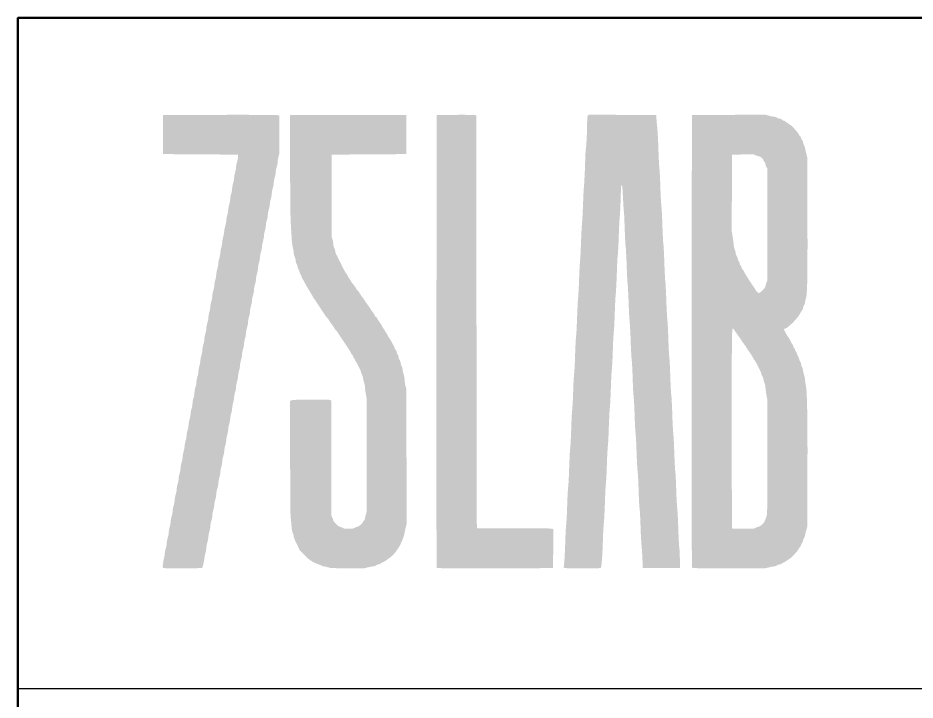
# Model space of a CAD drawing. Header units: millimetres. Extents: x 0 to 594, y 0 to 420.
# Drawn here: x 404 to 422.71, y 61.76 to 76 of the extents above; entities that cross this region are included whole.
import ezdxf

# ---------------------------------------------------------------- set-up
doc = ezdxf.new("R2010")
doc.units = ezdxf.units.MM
doc.layers.add('00_MOLDURA', color=7, linetype='CONTINUOUS', lineweight=50)

msp = doc.modelspace()

# ---------------------------------------------------------------- hatches: boundary and pattern name
at = {"layer": '00_MOLDURA'}
h = msp.add_hatch(color=7, dxfattribs=at)
h.dxf.hatch_style = 1
h.paths.add_polyline_path([(407.028, 64.518), (407.023, 64.53), (407.021, 64.553), (407.022, 64.584), (407.026, 64.62), (407.032, 64.658), (407.041, 64.697), (407.047, 64.719), (407.052, 64.742), (407.056, 64.764), (407.059, 64.785), (407.061, 64.803), (407.062, 64.817), (407.063, 64.831), (407.065, 64.848), (407.068, 64.867), (407.072, 64.887), (407.077, 64.907), (407.083, 64.926), (407.088, 64.945), (407.093, 64.965), (407.097, 64.985), (407.101, 65.005), (407.103, 65.023), (407.103, 65.038), (407.104, 65.052), (407.106, 65.07), (407.109, 65.09), (407.114, 65.11), (407.119, 65.131), (407.124, 65.149), (407.13, 65.168), (407.134, 65.188), (407.139, 65.208), (407.142, 65.228), (407.144, 65.244), (407.145, 65.258), (407.145, 65.272), (407.148, 65.29), (407.151, 65.31), (407.155, 65.331), (407.16, 65.353), (407.165, 65.374), (407.171, 65.394), (407.176, 65.416), (407.18, 65.437), (407.183, 65.457), (407.185, 65.475), (407.186, 65.489), (407.187, 65.503), (407.189, 65.519), (407.192, 65.539), (407.196, 65.559), (407.201, 65.579), (407.207, 65.598), (407.212, 65.617), (407.217, 65.637), (407.221, 65.658), (407.225, 65.678), (407.227, 65.696), (407.227, 65.711), (407.228, 65.726), (407.23, 65.744), (407.233, 65.764), (407.238, 65.784), (407.243, 65.804), (407.248, 65.823), (407.254, 65.842), (407.259, 65.862), (407.263, 65.883), (407.266, 65.903), (407.268, 65.921), (407.269, 65.936), (407.27, 65.951), (407.272, 65.969), (407.275, 65.989), (407.279, 66.009), (407.284, 66.03), (407.289, 66.049), (407.295, 66.068), (407.3, 66.088), (407.304, 66.108), (407.307, 66.127), (407.309, 66.145), (407.31, 66.159), (407.311, 66.173), (407.313, 66.191), (407.316, 66.21), (407.32, 66.231), (407.325, 66.251), (407.331, 66.27), (407.336, 66.289), (407.341, 66.309), (407.345, 66.33), (407.349, 66.35), (407.351, 66.368), (407.351, 66.382), (407.352, 66.398), (407.354, 66.416), (407.358, 66.436), (407.362, 66.456), (407.367, 66.476), (407.372, 66.495), (407.378, 66.514), (407.383, 66.534), (407.387, 66.555), (407.39, 66.574), (407.392, 66.593), (407.393, 66.608), (407.394, 66.623), (407.396, 66.641), (407.399, 66.661), (407.403, 66.681), (407.408, 66.702), (407.413, 66.72), (407.419, 66.739), (407.424, 66.76), (407.428, 66.78), (407.431, 66.799), (407.433, 66.816), (407.434, 66.829), (407.435, 66.843), (407.437, 66.861), (407.44, 66.881), (407.444, 66.903), (407.449, 66.924), (407.455, 66.945), (407.46, 66.965), (407.465, 66.987), (407.469, 67.008), (407.473, 67.029), (407.475, 67.046), (407.476, 67.061), (407.476, 67.074), (407.478, 67.091), (407.482, 67.11), (407.486, 67.13), (407.491, 67.15), (407.496, 67.169), (407.502, 67.188), (407.507, 67.208), (407.511, 67.228), (407.514, 67.248), (407.516, 67.266), (407.517, 67.281), (407.518, 67.296), (407.52, 67.313), (407.523, 67.333), (407.527, 67.354), (407.532, 67.374), (407.538, 67.392), (407.543, 67.411), (407.548, 67.432), (407.552, 67.452), (407.555, 67.471), (407.557, 67.488), (407.558, 67.501), (407.559, 67.515), (407.561, 67.533), (407.564, 67.553), (407.568, 67.575), (407.573, 67.596), (407.579, 67.617), (407.584, 67.637), (407.589, 67.659), (407.593, 67.68), (407.597, 67.701), (407.599, 67.718), (407.6, 67.732), (407.6, 67.746), (407.602, 67.763), (407.606, 67.782), (407.61, 67.802), (407.615, 67.822), (407.62, 67.841), (407.626, 67.86), (407.631, 67.88), (407.635, 67.901), (407.638, 67.921), (407.64, 67.939), (407.641, 67.954), (407.642, 67.969), (407.644, 67.987), (407.647, 68.007), (407.651, 68.028), (407.656, 68.048), (407.662, 68.066), (407.667, 68.085), (407.672, 68.105), (407.676, 68.126), (407.679, 68.146), (407.682, 68.164), (407.682, 68.179), (407.683, 68.194), (407.685, 68.212), (407.688, 68.232), (407.693, 68.253), (407.697, 68.273), (407.703, 68.292), (407.708, 68.311), (407.713, 68.331), (407.718, 68.351), (407.721, 68.371), (407.723, 68.388), (407.724, 68.402), (407.724, 68.417), (407.726, 68.434), (407.73, 68.453), (407.734, 68.474), (407.739, 68.494), (407.744, 68.513), (407.75, 68.532), (407.755, 68.552), (407.759, 68.573), (407.762, 68.593), (407.764, 68.611), (407.765, 68.627), (407.766, 68.642), (407.768, 68.66), (407.771, 68.68), (407.775, 68.701), (407.78, 68.721), (407.786, 68.74), (407.791, 68.759), (407.796, 68.779), (407.8, 68.798), (407.803, 68.817), (407.806, 68.834), (407.806, 68.847), (407.807, 68.86), (407.809, 68.878), (407.812, 68.897), (407.817, 68.919), (407.822, 68.94), (407.827, 68.961), (407.832, 68.981), (407.837, 69.002), (407.842, 69.024), (407.845, 69.043), (407.847, 69.061), (407.848, 69.074), (407.848, 69.088), (407.85, 69.105), (407.854, 69.125), (407.858, 69.146), (407.863, 69.167), (407.868, 69.188), (407.874, 69.209), (407.879, 69.23), (407.883, 69.252), (407.886, 69.272), (407.888, 69.29), (407.889, 69.304), (407.89, 69.317), (407.892, 69.334), (407.895, 69.353), (407.899, 69.373), (407.904, 69.393), (407.91, 69.412), (407.915, 69.431), (407.92, 69.451), (407.924, 69.472), (407.928, 69.491), (407.93, 69.509), (407.93, 69.524), (407.931, 69.539), (407.933, 69.557), (407.936, 69.576), (407.941, 69.597), (407.946, 69.617), (407.951, 69.636), (407.957, 69.655), (407.961, 69.675), (407.966, 69.695), (407.969, 69.714), (407.971, 69.731), (407.972, 69.744), (407.972, 69.758), (407.975, 69.776), (407.978, 69.796), (407.982, 69.818), (407.987, 69.839), (407.992, 69.86), (407.998, 69.88), (408.003, 69.902), (408.007, 69.924), (408.01, 69.944), (408.012, 69.962), (408.013, 69.976), (408.014, 69.989), (408.016, 70.006), (408.019, 70.025), (408.023, 70.045), (408.028, 70.065), (408.034, 70.084), (408.039, 70.103), (408.044, 70.123), (408.048, 70.144), (408.052, 70.164), (408.054, 70.182), (408.054, 70.197), (408.055, 70.212), (408.057, 70.23), (408.06, 70.25), (408.065, 70.271), (408.07, 70.291), (408.075, 70.31), (408.081, 70.328), (408.085, 70.348), (408.09, 70.368), (408.093, 70.386), (408.095, 70.403), (408.096, 70.417), (408.096, 70.431), (408.099, 70.449), (408.102, 70.469), (408.106, 70.49), (408.111, 70.511), (408.116, 70.532), (408.122, 70.552), (408.127, 70.574), (408.131, 70.595), (408.134, 70.615), (408.136, 70.632), (408.137, 70.646), (408.138, 70.659), (408.14, 70.676), (408.143, 70.696), (408.147, 70.717), (408.152, 70.739), (408.158, 70.759), (408.163, 70.78), (408.168, 70.801), (408.172, 70.822), (408.176, 70.842), (408.178, 70.859), (408.178, 70.873), (408.179, 70.886), (408.181, 70.903), (408.185, 70.922), (408.189, 70.941), (408.194, 70.961), (408.199, 70.979), (408.205, 70.998), (408.21, 71.019), (408.214, 71.039), (408.217, 71.058), (408.219, 71.075), (408.22, 71.088), (408.221, 71.102), (408.223, 71.12), (408.226, 71.14), (408.23, 71.162), (408.235, 71.183), (408.24, 71.204), (408.246, 71.224), (408.251, 71.246), (408.255, 71.267), (408.258, 71.287), (408.26, 71.304), (408.261, 71.317), (408.262, 71.331), (408.264, 71.348), (408.267, 71.368), (408.271, 71.389), (408.276, 71.411), (408.282, 71.431), (408.287, 71.452), (408.292, 71.473), (408.296, 71.494), (408.3, 71.514), (408.302, 71.532), (408.303, 71.546), (408.303, 71.56), (408.305, 71.577), (408.309, 71.595), (408.313, 71.615), (408.318, 71.635), (408.323, 71.653), (408.329, 71.672), (408.334, 71.692), (408.338, 71.713), (408.341, 71.733), (408.343, 71.751), (408.344, 71.766), (408.345, 71.781), (408.347, 71.799), (408.35, 71.819), (408.354, 71.84), (408.359, 71.86), (408.365, 71.879), (408.37, 71.898), (408.375, 71.918), (408.379, 71.938), (408.382, 71.957), (408.384, 71.974), (408.385, 71.987), (408.386, 72.001), (408.388, 72.019), (408.391, 72.039), (408.395, 72.061), (408.4, 72.083), (408.406, 72.103), (408.411, 72.124), (408.416, 72.145), (408.42, 72.167), (408.424, 72.187), (408.426, 72.205), (408.427, 72.219), (408.427, 72.232), (408.429, 72.249), (408.433, 72.268), (408.437, 72.288), (408.442, 72.308), (408.447, 72.327), (408.453, 72.346), (408.458, 72.366), (408.462, 72.387), (408.465, 72.406), (408.467, 72.424), (408.468, 72.439), (408.469, 72.454), (408.471, 72.472), (408.474, 72.491), (408.478, 72.512), (408.483, 72.532), (408.489, 72.551), (408.494, 72.57), (408.499, 72.59), (408.503, 72.61), (408.506, 72.629), (408.509, 72.646), (408.509, 72.659), (408.51, 72.673), (408.512, 72.691), (408.515, 72.711), (408.52, 72.733), (408.524, 72.754), (408.53, 72.775), (408.535, 72.796), (408.54, 72.817), (408.545, 72.839), (408.548, 72.859), (408.55, 72.876), (408.551, 72.89), (408.551, 72.904), (408.553, 72.921), (408.557, 72.941), (408.561, 72.961), (408.566, 72.982), (408.572, 73.001), (408.578, 73.021), (408.582, 73.042), (408.586, 73.062), (408.589, 73.08), (408.59, 73.096), (408.59, 73.109), (408.587, 73.147), (407.806, 73.152), (407.026, 73.158), (407.026, 73.566), (407.026, 73.974), (408.224, 73.977), (408.617, 73.978), (408.925, 73.977), (409.155, 73.976), (409.312, 73.974), (409.403, 73.972), (409.435, 73.968), (409.45, 73.957), (409.45, 73.557), (409.45, 73.158), (409.434, 73.107), (409.43, 73.092), (409.427, 73.075), (409.424, 73.057), (409.421, 73.039), (409.42, 73.023), (409.419, 73.009), (409.418, 72.994), (409.416, 72.976), (409.413, 72.956), (409.409, 72.935), (409.404, 72.915), (409.398, 72.896), (409.393, 72.877), (409.388, 72.857), (409.384, 72.836), (409.38, 72.817), (409.378, 72.8), (409.378, 72.785), (409.377, 72.771), (409.375, 72.754), (409.372, 72.734), (409.367, 72.714), (409.362, 72.694), (409.357, 72.675), (409.351, 72.656), (409.346, 72.636), (409.342, 72.615), (409.339, 72.595), (409.337, 72.577), (409.336, 72.562), (409.335, 72.547), (409.333, 72.529), (409.33, 72.509), (409.326, 72.488), (409.321, 72.468), (409.316, 72.449), (409.31, 72.431), (409.305, 72.411), (409.301, 72.39), (409.298, 72.37), (409.296, 72.352), (409.295, 72.337), (409.294, 72.322), (409.292, 72.304), (409.289, 72.284), (409.285, 72.263), (409.28, 72.243), (409.274, 72.224), (409.269, 72.205), (409.264, 72.185), (409.26, 72.164), (409.256, 72.145), (409.254, 72.128), (409.254, 72.113), (409.253, 72.099), (409.251, 72.082), (409.247, 72.062), (409.243, 72.042), (409.238, 72.022), (409.233, 72.003), (409.227, 71.984), (409.222, 71.964), (409.218, 71.943), (409.215, 71.923), (409.213, 71.905), (409.212, 71.89), (409.211, 71.875), (409.209, 71.857), (409.206, 71.837), (409.202, 71.816), (409.197, 71.796), (409.192, 71.777), (409.186, 71.759), (409.181, 71.739), (409.177, 71.719), (409.174, 71.701), (409.172, 71.684), (409.171, 71.67), (409.17, 71.656), (409.168, 71.638), (409.165, 71.618), (409.161, 71.597), (409.156, 71.576), (409.15, 71.555), (409.145, 71.535), (409.14, 71.513), (409.136, 71.492), (409.132, 71.472), (409.13, 71.455), (409.129, 71.442), (409.129, 71.428), (409.127, 71.411), (409.123, 71.391), (409.119, 71.37), (409.114, 71.348), (409.109, 71.328), (409.103, 71.307), (409.098, 71.286), (409.094, 71.265), (409.091, 71.245), (409.089, 71.228), (409.088, 71.214), (409.087, 71.201), (409.085, 71.184), (409.082, 71.166), (409.078, 71.146), (409.073, 71.126), (409.067, 71.108), (409.062, 71.089), (409.057, 71.068), (409.053, 71.048), (409.05, 71.029), (409.048, 71.012), (409.047, 70.999), (409.046, 70.985), (409.044, 70.967), (409.041, 70.947), (409.037, 70.925), (409.032, 70.904), (409.026, 70.883), (409.021, 70.863), (409.016, 70.841), (409.012, 70.82), (409.008, 70.8), (409.006, 70.783), (409.005, 70.77), (409.005, 70.756), (409.003, 70.739), (408.999, 70.719), (408.995, 70.698), (408.99, 70.676), (408.985, 70.656), (408.979, 70.635), (408.974, 70.614), (408.97, 70.593), (408.967, 70.573), (408.965, 70.555), (408.964, 70.541), (408.963, 70.527), (408.961, 70.511), (408.958, 70.492), (408.954, 70.472), (408.949, 70.452), (408.943, 70.434), (408.938, 70.415), (408.933, 70.395), (408.929, 70.374), (408.926, 70.354), (408.923, 70.336), (408.923, 70.321), (408.922, 70.306), (408.92, 70.288), (408.917, 70.268), (408.912, 70.247), (408.908, 70.227), (408.902, 70.208), (408.897, 70.189), (408.892, 70.169), (408.887, 70.149), (408.884, 70.129), (408.882, 70.112), (408.881, 70.098), (408.881, 70.083), (408.879, 70.066), (408.875, 70.047), (408.871, 70.026), (408.866, 70.006), (408.861, 69.987), (408.855, 69.968), (408.85, 69.948), (408.846, 69.927), (408.843, 69.907), (408.841, 69.889), (408.84, 69.873), (408.839, 69.858), (408.837, 69.84), (408.834, 69.82), (408.83, 69.799), (408.825, 69.779), (408.819, 69.76), (408.814, 69.741), (408.809, 69.721), (408.805, 69.7), (408.802, 69.681), (408.799, 69.663), (408.799, 69.648), (408.798, 69.633), (408.796, 69.615), (408.793, 69.596), (408.788, 69.575), (408.783, 69.555), (408.778, 69.536), (408.773, 69.517), (408.768, 69.497), (408.763, 69.477), (408.76, 69.458), (408.758, 69.441), (408.757, 69.428), (408.757, 69.414), (408.755, 69.396), (408.751, 69.376), (408.747, 69.354), (408.742, 69.333), (408.737, 69.312), (408.731, 69.291), (408.726, 69.27), (408.722, 69.248), (408.719, 69.228), (408.717, 69.21), (408.716, 69.196), (408.715, 69.183), (408.713, 69.166), (408.71, 69.147), (408.706, 69.127), (408.701, 69.107), (408.695, 69.088), (408.69, 69.069), (408.685, 69.049), (408.681, 69.028), (408.677, 69.009), (408.675, 68.991), (408.675, 68.976), (408.674, 68.961), (408.672, 68.943), (408.669, 68.924), (408.664, 68.903), (408.659, 68.883), (408.654, 68.864), (408.648, 68.845), (408.644, 68.825), (408.639, 68.805), (408.636, 68.786), (408.634, 68.769), (408.633, 68.756), (408.633, 68.742), (408.63, 68.724), (408.627, 68.704), (408.623, 68.682), (408.618, 68.661), (408.613, 68.64), (408.607, 68.62), (408.602, 68.598), (408.598, 68.576), (408.595, 68.556), (408.593, 68.538), (408.592, 68.524), (408.591, 68.511), (408.589, 68.494), (408.586, 68.475), (408.582, 68.455), (408.577, 68.435), (408.571, 68.416), (408.566, 68.397), (408.561, 68.377), (408.557, 68.356), (408.553, 68.337), (408.551, 68.319), (408.551, 68.304), (408.55, 68.289), (408.548, 68.272), (408.545, 68.252), (408.54, 68.231), (408.535, 68.211), (408.53, 68.192), (408.524, 68.173), (408.52, 68.153), (408.515, 68.133), (408.512, 68.114), (408.51, 68.097), (408.509, 68.084), (408.509, 68.07), (408.506, 68.052), (408.503, 68.032), (408.499, 68.01), (408.494, 67.989), (408.489, 67.968), (408.483, 67.948), (408.478, 67.926), (408.474, 67.904), (408.471, 67.884), (408.469, 67.866), (408.468, 67.852), (408.467, 67.839), (408.465, 67.822), (408.462, 67.803), (408.458, 67.783), (408.453, 67.763), (408.447, 67.744), (408.442, 67.725), (408.437, 67.705), (408.433, 67.685), (408.429, 67.665), (408.427, 67.647), (408.427, 67.632), (408.426, 67.617), (408.424, 67.6), (408.42, 67.58), (408.416, 67.559), (408.411, 67.539), (408.406, 67.521), (408.4, 67.502), (408.395, 67.481), (408.391, 67.461), (408.388, 67.442), (408.386, 67.425), (408.385, 67.412), (408.384, 67.398), (408.382, 67.38), (408.379, 67.36), (408.375, 67.338), (408.37, 67.317), (408.365, 67.296), (408.359, 67.276), (408.354, 67.254), (408.35, 67.233), (408.347, 67.212), (408.345, 67.195), (408.344, 67.18), (408.343, 67.167), (408.341, 67.15), (408.338, 67.131), (408.334, 67.111), (408.329, 67.091), (408.323, 67.072), (408.318, 67.053), (408.313, 67.033), (408.309, 67.013), (408.305, 66.993), (408.303, 66.975), (408.303, 66.96), (408.302, 66.945), (408.3, 66.928), (408.296, 66.908), (408.292, 66.887), (408.287, 66.867), (408.282, 66.849), (408.276, 66.83), (408.271, 66.809), (408.267, 66.789), (408.264, 66.77), (408.262, 66.754), (408.261, 66.74), (408.26, 66.726), (408.258, 66.708), (408.255, 66.688), (408.251, 66.667), (408.246, 66.645), (408.24, 66.624), (408.235, 66.604), (408.23, 66.582), (408.226, 66.561), (408.223, 66.54), (408.221, 66.523), (408.22, 66.509), (408.219, 66.495), (408.217, 66.478), (408.214, 66.459), (408.21, 66.439), (408.205, 66.419), (408.199, 66.4), (408.194, 66.381), (408.189, 66.361), (408.185, 66.34), (408.181, 66.32), (408.179, 66.302), (408.178, 66.287), (408.178, 66.272), (408.176, 66.254), (408.172, 66.234), (408.168, 66.214), (408.163, 66.193), (408.158, 66.175), (408.152, 66.156), (408.147, 66.136), (408.143, 66.115), (408.14, 66.095), (408.138, 66.077), (408.137, 66.062), (408.136, 66.047), (408.134, 66.029), (408.131, 66.009), (408.127, 65.988), (408.122, 65.968), (408.116, 65.949), (408.111, 65.93), (408.106, 65.91), (408.102, 65.89), (408.099, 65.87), (408.096, 65.853), (408.096, 65.839), (408.095, 65.824), (408.093, 65.807), (408.09, 65.788), (408.085, 65.767), (408.081, 65.747), (408.075, 65.728), (408.07, 65.709), (408.065, 65.689), (408.06, 65.668), (408.057, 65.648), (408.055, 65.63), (408.054, 65.615), (408.054, 65.6), (408.052, 65.582), (408.048, 65.562), (408.044, 65.542), (408.039, 65.521), (408.034, 65.503), (408.028, 65.484), (408.023, 65.464), (408.019, 65.443), (408.016, 65.423), (408.014, 65.405), (408.013, 65.39), (408.012, 65.375), (408.01, 65.357), (408.007, 65.337), (408.003, 65.316), (407.998, 65.296), (407.992, 65.277), (407.987, 65.258), (407.982, 65.238), (407.978, 65.218), (407.975, 65.198), (407.972, 65.181), (407.972, 65.167), (407.971, 65.152), (407.969, 65.135), (407.966, 65.116), (407.961, 65.095), (407.957, 65.075), (407.951, 65.056), (407.946, 65.037), (407.941, 65.017), (407.936, 64.996), (407.933, 64.976), (407.931, 64.958), (407.93, 64.942), (407.93, 64.928), (407.928, 64.91), (407.924, 64.889), (407.92, 64.869), (407.915, 64.848), (407.91, 64.829), (407.904, 64.81), (407.899, 64.791), (407.895, 64.771), (407.892, 64.752), (407.89, 64.736), (407.889, 64.722), (407.886, 64.696), (407.88, 64.658), (407.871, 64.615), (407.861, 64.574), (407.851, 64.54), (407.842, 64.521), (407.78, 64.516), (407.631, 64.512), (407.437, 64.511), (407.243, 64.511), (407.092, 64.513), (407.028, 64.518)])
h.paths.add_polyline_path([(410.515, 64.521), (410.501, 64.523), (410.487, 64.527), (410.473, 64.53), (410.46, 64.534), (410.448, 64.537), (410.439, 64.54), (410.43, 64.543), (410.421, 64.546), (410.41, 64.548), (410.4, 64.55), (410.391, 64.551), (410.382, 64.552), (410.374, 64.552), (410.364, 64.555), (410.353, 64.558), (410.343, 64.562), (410.332, 64.567), (410.323, 64.572), (410.315, 64.578), (410.305, 64.583), (410.296, 64.587), (410.287, 64.59), (410.278, 64.592), (410.272, 64.593), (410.265, 64.594), (410.257, 64.596), (410.248, 64.599), (410.238, 64.603), (410.229, 64.608), (410.22, 64.614), (410.211, 64.619), (410.202, 64.624), (410.194, 64.628), (410.185, 64.632), (410.178, 64.634), (410.173, 64.634), (410.167, 64.635), (410.162, 64.637), (410.155, 64.64), (410.149, 64.645), (410.143, 64.65), (410.137, 64.655), (410.132, 64.661), (410.126, 64.665), (410.12, 64.67), (410.114, 64.673), (410.109, 64.675), (410.104, 64.676), (410.097, 64.68), (410.082, 64.69), (410.063, 64.707), (410.039, 64.728), (410.013, 64.754), (409.984, 64.782), (409.879, 64.889), (409.837, 64.976), (409.806, 65.039), (409.783, 65.088), (409.767, 65.125), (409.757, 65.153), (409.751, 65.173), (409.75, 65.188), (409.749, 65.197), (409.747, 65.206), (409.744, 65.216), (409.741, 65.227), (409.737, 65.238), (409.732, 65.247), (409.727, 65.26), (409.723, 65.277), (409.718, 65.298), (409.714, 65.322), (409.71, 65.348), (409.707, 65.374), (409.705, 65.402), (409.702, 65.435), (409.699, 65.47), (409.695, 65.505), (409.692, 65.539), (409.689, 65.57), (409.685, 65.636), (409.683, 65.765), (409.68, 65.954), (409.679, 66.198), (409.678, 66.494), (409.677, 66.837), (409.677, 68.002), (409.695, 68.016), (409.708, 68.021), (409.737, 68.025), (409.785, 68.028), (409.859, 68.03), (409.961, 68.032), (410.096, 68.033), (410.209, 68.034), (410.306, 68.034), (410.386, 68.033), (410.447, 68.031), (410.488, 68.029), (410.507, 68.026), (410.535, 68.015), (410.535, 66.813), (410.535, 65.611), (410.556, 65.572), (410.562, 65.561), (410.566, 65.55), (410.571, 65.539), (410.574, 65.529), (410.576, 65.52), (410.577, 65.513), (410.585, 65.494), (410.606, 65.467), (410.635, 65.436), (410.666, 65.408), (410.693, 65.387), (410.712, 65.379), (410.719, 65.378), (410.728, 65.376), (410.738, 65.373), (410.748, 65.368), (410.759, 65.363), (410.77, 65.358), (410.785, 65.351), (410.801, 65.345), (410.819, 65.341), (410.841, 65.339), (410.866, 65.338), (410.897, 65.337), (410.928, 65.338), (410.954, 65.339), (410.975, 65.341), (410.993, 65.345), (411.009, 65.351), (411.024, 65.358), (411.035, 65.363), (411.046, 65.368), (411.056, 65.373), (411.066, 65.376), (411.074, 65.378), (411.08, 65.379), (411.097, 65.385), (411.121, 65.4), (411.147, 65.42), (411.172, 65.442), (411.19, 65.462), (411.197, 65.476), (411.198, 65.48), (411.2, 65.485), (411.203, 65.491), (411.207, 65.497), (411.212, 65.502), (411.218, 65.508), (411.223, 65.514), (411.228, 65.521), (411.232, 65.529), (411.235, 65.537), (411.238, 65.545), (411.238, 65.552), (411.239, 65.561), (411.241, 65.573), (411.244, 65.587), (411.247, 65.602), (411.252, 65.619), (411.257, 65.635), (411.274, 65.694), (411.274, 66.878), (411.274, 68.061), (411.257, 68.148), (411.252, 68.173), (411.247, 68.199), (411.244, 68.224), (411.241, 68.249), (411.239, 68.27), (411.238, 68.288), (411.238, 68.304), (411.235, 68.322), (411.232, 68.342), (411.228, 68.363), (411.223, 68.382), (411.218, 68.4), (411.212, 68.417), (411.207, 68.433), (411.203, 68.449), (411.2, 68.464), (411.198, 68.476), (411.197, 68.485), (411.196, 68.493), (411.194, 68.504), (411.191, 68.516), (411.187, 68.528), (411.182, 68.54), (411.176, 68.552), (411.171, 68.564), (411.166, 68.575), (411.162, 68.586), (411.158, 68.595), (411.156, 68.603), (411.156, 68.609), (411.154, 68.619), (411.149, 68.633), (411.141, 68.652), (411.13, 68.675), (411.117, 68.7), (411.102, 68.728), (411.099, 68.734), (411.095, 68.742), (411.09, 68.751), (411.085, 68.763), (411.079, 68.774), (411.074, 68.786), (411.068, 68.798), (411.062, 68.809), (411.056, 68.818), (411.051, 68.827), (411.047, 68.832), (411.043, 68.835), (411.04, 68.838), (411.037, 68.842), (411.035, 68.846), (411.033, 68.851), (411.032, 68.856), (411.032, 68.861), (411.031, 68.867), (411.029, 68.873), (411.025, 68.88), (411.021, 68.887), (411.016, 68.893), (411.011, 68.899), (411.005, 68.904), (411, 68.91), (410.996, 68.917), (410.993, 68.923), (410.991, 68.93), (410.99, 68.935), (410.99, 68.94), (410.988, 68.946), (410.985, 68.951), (410.982, 68.957), (410.978, 68.962), (410.974, 68.966), (410.969, 68.971), (410.964, 68.977), (410.958, 68.985), (410.953, 68.993), (410.947, 69.002), (410.943, 69.011), (410.938, 69.021), (410.933, 69.031), (410.927, 69.042), (410.921, 69.052), (410.916, 69.062), (410.911, 69.07), (410.905, 69.079), (410.897, 69.09), (410.889, 69.102), (410.88, 69.116), (410.871, 69.13), (410.862, 69.142), (410.854, 69.155), (410.845, 69.169), (410.836, 69.182), (410.828, 69.194), (410.821, 69.205), (410.816, 69.213), (410.811, 69.22), (410.806, 69.227), (410.801, 69.235), (410.796, 69.242), (410.792, 69.249), (410.789, 69.254), (410.785, 69.26), (410.779, 69.269), (410.772, 69.279), (410.764, 69.291), (410.756, 69.304), (410.747, 69.316), (410.724, 69.351), (410.706, 69.378), (410.692, 69.399), (410.681, 69.415), (410.673, 69.43), (410.665, 69.444), (410.66, 69.452), (410.655, 69.458), (410.651, 69.464), (410.646, 69.468), (410.643, 69.471), (410.64, 69.472), (410.636, 69.474), (410.631, 69.479), (410.625, 69.487), (410.618, 69.497), (410.61, 69.509), (410.602, 69.522), (410.59, 69.542), (410.579, 69.56), (410.566, 69.578), (410.552, 69.597), (410.536, 69.618), (410.516, 69.644), (410.513, 69.647), (410.51, 69.652), (410.506, 69.658), (410.502, 69.665), (410.498, 69.672), (410.494, 69.679), (410.486, 69.693), (410.479, 69.705), (410.47, 69.717), (410.46, 69.729), (410.449, 69.742), (410.434, 69.757), (410.428, 69.763), (410.423, 69.769), (410.418, 69.774), (410.414, 69.779), (410.412, 69.783), (410.411, 69.785), (410.41, 69.789), (410.407, 69.795), (410.401, 69.804), (410.395, 69.814), (410.387, 69.826), (410.378, 69.839), (410.369, 69.853), (410.36, 69.866), (410.351, 69.878), (410.343, 69.889), (410.338, 69.898), (410.334, 69.904), (410.33, 69.911), (410.324, 69.92), (410.317, 69.93), (410.309, 69.942), (410.301, 69.955), (410.292, 69.967), (410.283, 69.981), (410.272, 69.997), (410.261, 70.014), (410.25, 70.031), (410.239, 70.048), (410.229, 70.063), (410.22, 70.077), (410.211, 70.091), (410.203, 70.104), (410.195, 70.115), (410.188, 70.124), (410.183, 70.131), (410.178, 70.137), (410.173, 70.144), (410.168, 70.151), (410.163, 70.16), (410.159, 70.168), (410.155, 70.175), (410.151, 70.183), (410.146, 70.193), (410.14, 70.203), (410.134, 70.213), (410.128, 70.223), (410.122, 70.232), (410.116, 70.241), (410.11, 70.251), (410.104, 70.261), (410.098, 70.271), (410.093, 70.281), (410.089, 70.289), (410.085, 70.296), (410.081, 70.304), (410.076, 70.312), (410.071, 70.319), (410.067, 70.325), (410.063, 70.33), (410.059, 70.337), (410.053, 70.346), (410.046, 70.357), (410.038, 70.37), (410.031, 70.383), (410.023, 70.397), (410.014, 70.413), (410.005, 70.43), (409.996, 70.447), (409.987, 70.463), (409.979, 70.479), (409.972, 70.492), (409.965, 70.504), (409.958, 70.517), (409.951, 70.529), (409.944, 70.541), (409.938, 70.551), (409.933, 70.559), (409.928, 70.566), (409.924, 70.574), (409.92, 70.582), (409.917, 70.589), (409.916, 70.596), (409.915, 70.602), (409.914, 70.608), (409.912, 70.615), (409.909, 70.623), (409.905, 70.632), (409.9, 70.64), (409.894, 70.648), (409.889, 70.655), (409.884, 70.664), (409.88, 70.673), (409.877, 70.681), (409.875, 70.689), (409.874, 70.696), (409.873, 70.703), (409.871, 70.711), (409.868, 70.721), (409.864, 70.73), (409.859, 70.74), (409.853, 70.749), (409.848, 70.758), (409.843, 70.767), (409.838, 70.777), (409.835, 70.787), (409.833, 70.796), (409.832, 70.804), (409.832, 70.811), (409.83, 70.82), (409.826, 70.831), (409.822, 70.842), (409.817, 70.854), (409.812, 70.865), (409.806, 70.876), (409.801, 70.89), (409.797, 70.903), (409.794, 70.917), (409.792, 70.929), (409.791, 70.94), (409.79, 70.951), (409.788, 70.965), (409.785, 70.979), (409.781, 70.994), (409.776, 71.009), (409.77, 71.022), (409.765, 71.035), (409.76, 71.05), (409.756, 71.066), (409.753, 71.082), (409.75, 71.097), (409.75, 71.111), (409.749, 71.124), (409.748, 71.139), (409.745, 71.156), (409.742, 71.173), (409.738, 71.19), (409.733, 71.205), (409.729, 71.224), (409.724, 71.251), (409.72, 71.286), (409.715, 71.325), (409.711, 71.367), (409.708, 71.411), (409.706, 71.458), (409.702, 71.512), (409.699, 71.57), (409.695, 71.629), (409.692, 71.685), (409.689, 71.736), (409.686, 71.819), (409.683, 71.964), (409.681, 72.16), (409.679, 72.396), (409.677, 72.66), (409.675, 72.94), (409.672, 73.974), (410.887, 73.974), (412.101, 73.974), (412.101, 73.566), (412.101, 73.158), (411.321, 73.152), (410.541, 73.147), (410.541, 72.294), (410.541, 71.442), (410.558, 71.383), (410.563, 71.366), (410.568, 71.347), (410.571, 71.328), (410.574, 71.31), (410.576, 71.293), (410.577, 71.279), (410.577, 71.266), (410.58, 71.251), (410.583, 71.236), (410.587, 71.221), (410.592, 71.208), (410.597, 71.195), (410.603, 71.185), (410.608, 71.173), (410.612, 71.161), (410.615, 71.15), (410.617, 71.14), (410.618, 71.131), (410.619, 71.123), (410.621, 71.112), (410.624, 71.101), (410.628, 71.089), (410.633, 71.077), (410.638, 71.066), (410.646, 71.051), (410.658, 71.028), (410.673, 70.998), (410.69, 70.963), (410.709, 70.925), (410.729, 70.886), (410.767, 70.808), (410.796, 70.752), (410.816, 70.714), (410.83, 70.689), (410.84, 70.674), (410.85, 70.662), (410.854, 70.657), (410.858, 70.651), (410.861, 70.646), (410.864, 70.641), (410.866, 70.637), (410.866, 70.634), (410.868, 70.63), (410.872, 70.621), (410.878, 70.61), (410.887, 70.596), (410.897, 70.581), (410.908, 70.565), (410.918, 70.549), (410.928, 70.534), (410.937, 70.521), (410.943, 70.511), (410.947, 70.503), (410.949, 70.5), (410.95, 70.496), (410.954, 70.49), (410.96, 70.481), (410.968, 70.47), (410.978, 70.458), (410.988, 70.445), (411, 70.431), (411.012, 70.415), (411.025, 70.397), (411.037, 70.38), (411.048, 70.364), (411.056, 70.349), (411.065, 70.335), (411.072, 70.324), (411.08, 70.314), (411.086, 70.306), (411.091, 70.301), (411.095, 70.299), (411.097, 70.299), (411.101, 70.297), (411.104, 70.294), (411.107, 70.29), (411.109, 70.286), (411.111, 70.281), (411.114, 70.275), (411.119, 70.266), (411.125, 70.256), (411.132, 70.245), (411.14, 70.233), (411.147, 70.222), (411.156, 70.21), (411.165, 70.197), (411.173, 70.185), (411.182, 70.173), (411.189, 70.163), (411.195, 70.155), (411.2, 70.147), (411.205, 70.14), (411.211, 70.132), (411.216, 70.125), (411.221, 70.12), (411.225, 70.115), (411.228, 70.111), (411.232, 70.107), (411.234, 70.103), (411.236, 70.099), (411.238, 70.095), (411.238, 70.092), (411.239, 70.09), (411.24, 70.086), (411.242, 70.082), (411.245, 70.078), (411.248, 70.074), (411.252, 70.07), (411.256, 70.065), (411.261, 70.06), (411.266, 70.053), (411.271, 70.045), (411.277, 70.038), (411.282, 70.03), (411.288, 70.022), (411.295, 70.011), (411.304, 69.999), (411.313, 69.986), (411.322, 69.973), (411.331, 69.96), (411.339, 69.948), (411.347, 69.937), (411.353, 69.927), (411.358, 69.919), (411.361, 69.913), (411.362, 69.91), (411.363, 69.907), (411.365, 69.904), (411.367, 69.9), (411.37, 69.896), (411.374, 69.891), (411.378, 69.887), (411.391, 69.872), (411.405, 69.852), (411.42, 69.83), (411.433, 69.809), (411.442, 69.792), (411.445, 69.782), (411.446, 69.779), (411.448, 69.776), (411.451, 69.772), (411.455, 69.769), (411.46, 69.765), (411.466, 69.762), (411.471, 69.758), (411.476, 69.755), (411.48, 69.751), (411.484, 69.747), (411.486, 69.744), (411.486, 69.741), (411.488, 69.737), (411.491, 69.73), (411.496, 69.72), (411.503, 69.709), (411.511, 69.696), (411.519, 69.683), (411.544, 69.648), (411.563, 69.621), (411.577, 69.599), (411.588, 69.581), (411.596, 69.565), (411.604, 69.549), (411.609, 69.54), (411.614, 69.531), (411.62, 69.523), (411.625, 69.515), (411.631, 69.508), (411.635, 69.503), (411.64, 69.499), (411.644, 69.495), (411.647, 69.49), (411.65, 69.485), (411.651, 69.481), (411.652, 69.476), (411.652, 69.472), (411.654, 69.468), (411.656, 69.463), (411.659, 69.458), (411.662, 69.453), (411.666, 69.448), (411.671, 69.443), (411.678, 69.433), (411.686, 69.421), (411.695, 69.406), (411.704, 69.391), (411.713, 69.374), (411.722, 69.357), (411.731, 69.341), (411.74, 69.326), (411.747, 69.313), (411.754, 69.303), (411.758, 69.297), (411.762, 69.292), (411.767, 69.285), (411.772, 69.278), (411.776, 69.27), (411.781, 69.263), (411.784, 69.255), (411.789, 69.246), (411.795, 69.235), (411.802, 69.221), (411.81, 69.207), (411.818, 69.192), (411.826, 69.178), (411.835, 69.164), (411.842, 69.15), (411.848, 69.137), (411.853, 69.125), (411.857, 69.116), (411.859, 69.11), (411.859, 69.106), (411.861, 69.099), (411.865, 69.092), (411.869, 69.084), (411.874, 69.077), (411.879, 69.069), (411.885, 69.061), (411.89, 69.053), (411.894, 69.045), (411.897, 69.036), (411.899, 69.029), (411.9, 69.023), (411.901, 69.016), (411.903, 69.008), (411.906, 68.999), (411.91, 68.989), (411.915, 68.98), (411.921, 68.971), (411.926, 68.962), (411.931, 68.952), (411.935, 68.942), (411.938, 68.932), (411.94, 68.922), (411.941, 68.914), (411.942, 68.906), (411.944, 68.897), (411.947, 68.886), (411.952, 68.876), (411.956, 68.866), (411.962, 68.857), (411.967, 68.848), (411.972, 68.838), (411.977, 68.827), (411.98, 68.816), (411.982, 68.806), (411.983, 68.797), (411.983, 68.788), (411.985, 68.777), (411.989, 68.765), (411.993, 68.753), (411.998, 68.74), (412.003, 68.728), (412.009, 68.716), (412.014, 68.703), (412.018, 68.69), (412.021, 68.678), (412.023, 68.667), (412.024, 68.658), (412.025, 68.647), (412.027, 68.633), (412.03, 68.617), (412.034, 68.599), (412.039, 68.581), (412.045, 68.563), (412.05, 68.543), (412.055, 68.522), (412.059, 68.5), (412.062, 68.478), (412.065, 68.457), (412.065, 68.44), (412.066, 68.422), (412.068, 68.402), (412.071, 68.38), (412.074, 68.359), (412.078, 68.338), (412.083, 68.32), (412.1, 68.258), (412.104, 66.849), (412.108, 65.439), (412.09, 65.376), (412.085, 65.357), (412.08, 65.336), (412.076, 65.315), (412.071, 65.294), (412.068, 65.276), (412.065, 65.26), (412.059, 65.229), (412.051, 65.196), (412.041, 65.162), (412.029, 65.128), (412.016, 65.096), (412.002, 65.066), (411.997, 65.056), (411.992, 65.046), (411.988, 65.036), (411.985, 65.028), (411.983, 65.022), (411.983, 65.018), (411.974, 64.999), (411.952, 64.963), (411.922, 64.917), (411.888, 64.87), (411.855, 64.827), (411.83, 64.797), (411.818, 64.786), (411.805, 64.774), (411.791, 64.761), (411.777, 64.749), (411.763, 64.738), (411.75, 64.729), (411.739, 64.722), (411.729, 64.715), (411.719, 64.708), (411.712, 64.703), (411.706, 64.699), (411.703, 64.696), (411.692, 64.687), (411.673, 64.674), (411.65, 64.66), (411.627, 64.646), (411.607, 64.636), (411.593, 64.63), (411.587, 64.628), (411.58, 64.625), (411.574, 64.621), (411.568, 64.617), (411.563, 64.613), (411.559, 64.609), (411.554, 64.605), (411.549, 64.601), (411.542, 64.598), (411.535, 64.595), (411.528, 64.594), (411.521, 64.593), (411.513, 64.592), (411.504, 64.59), (411.495, 64.587), (411.485, 64.583), (411.477, 64.578), (411.469, 64.572), (411.461, 64.567), (411.451, 64.562), (411.44, 64.558), (411.429, 64.555), (411.419, 64.552), (411.409, 64.552), (411.397, 64.551), (411.381, 64.549), (411.362, 64.546), (411.34, 64.541), (411.318, 64.536), (411.295, 64.531), (411.215, 64.51), (410.888, 64.511), (410.8, 64.512), (410.717, 64.513), (410.644, 64.515), (410.583, 64.517), (410.539, 64.519), (410.515, 64.521)])
h.paths.add_polyline_path([(412.732, 64.523), (412.731, 64.696), (412.73, 65.176), (412.729, 65.918), (412.729, 66.876), (412.729, 68.004), (412.729, 69.255), (412.732, 73.974), (413.134, 73.977), (413.264, 73.978), (413.368, 73.977), (413.447, 73.976), (413.502, 73.974), (413.536, 73.972), (413.55, 73.968), (413.564, 73.957), (413.564, 69.665), (413.565, 68.527), (413.565, 67.501), (413.567, 66.63), (413.568, 65.955), (413.57, 65.518), (413.572, 65.36), (413.582, 65.347), (414.356, 65.348), (414.626, 65.347), (414.829, 65.347), (414.976, 65.345), (415.072, 65.343), (415.128, 65.34), (415.149, 65.335), (415.166, 65.322), (415.164, 64.919), (415.161, 64.516), (413.949, 64.512), (413.524, 64.512), (413.205, 64.512), (412.98, 64.513), (412.835, 64.515), (412.756, 64.518), (412.732, 64.523)])
h.paths.add_polyline_path([(415.396, 64.52), (415.383, 64.528), (415.394, 64.635), (415.397, 64.675), (415.401, 64.73), (415.405, 64.799), (415.408, 64.877), (415.412, 64.959), (415.415, 65.043), (415.417, 65.125), (415.421, 65.206), (415.425, 65.28), (415.428, 65.345), (415.432, 65.396), (415.435, 65.43), (415.439, 65.465), (415.442, 65.517), (415.446, 65.584), (415.45, 65.66), (415.453, 65.743), (415.456, 65.828), (415.459, 65.914), (415.462, 65.996), (415.466, 66.072), (415.47, 66.137), (415.473, 66.188), (415.477, 66.221), (415.48, 66.254), (415.484, 66.305), (415.487, 66.371), (415.491, 66.446), (415.494, 66.529), (415.497, 66.614), (415.5, 66.699), (415.504, 66.782), (415.507, 66.857), (415.511, 66.923), (415.515, 66.974), (415.518, 67.007), (415.521, 67.04), (415.525, 67.091), (415.529, 67.156), (415.532, 67.232), (415.536, 67.314), (415.539, 67.4), (415.542, 67.485), (415.545, 67.568), (415.549, 67.644), (415.552, 67.711), (415.556, 67.763), (415.559, 67.798), (415.563, 67.832), (415.566, 67.884), (415.57, 67.949), (415.574, 68.025), (415.577, 68.107), (415.58, 68.19), (415.583, 68.274), (415.586, 68.356), (415.59, 68.431), (415.594, 68.497), (415.597, 68.549), (415.601, 68.583), (415.604, 68.618), (415.608, 68.669), (415.611, 68.735), (415.615, 68.811), (415.618, 68.892), (415.621, 68.976), (415.624, 69.06), (415.628, 69.142), (415.631, 69.217), (415.635, 69.283), (415.639, 69.335), (415.642, 69.369), (415.645, 69.403), (415.649, 69.456), (415.653, 69.522), (415.656, 69.599), (415.66, 69.682), (415.663, 69.767), (415.666, 69.852), (415.67, 69.934), (415.673, 70.009), (415.677, 70.073), (415.68, 70.123), (415.683, 70.155), (415.686, 70.186), (415.69, 70.237), (415.693, 70.302), (415.697, 70.378), (415.701, 70.461), (415.704, 70.547), (415.707, 70.634), (415.711, 70.717), (415.715, 70.793), (415.718, 70.858), (415.722, 70.908), (415.725, 70.94), (415.728, 70.972), (415.731, 71.023), (415.735, 71.089), (415.738, 71.166), (415.742, 71.25), (415.745, 71.338), (415.749, 71.426), (415.752, 71.51), (415.756, 71.586), (415.76, 71.651), (415.763, 71.7), (415.766, 71.731), (415.769, 71.761), (415.772, 71.811), (415.776, 71.876), (415.78, 71.952), (415.783, 72.036), (415.787, 72.124), (415.79, 72.212), (415.794, 72.295), (415.797, 72.372), (415.801, 72.437), (415.805, 72.486), (415.807, 72.517), (415.81, 72.547), (415.814, 72.598), (415.817, 72.664), (415.821, 72.742), (415.825, 72.828), (415.828, 72.918), (415.831, 73.005), (415.833, 73.084), (415.836, 73.152), (415.839, 73.205), (415.841, 73.24), (415.843, 73.254), (415.848, 73.283), (415.854, 73.349), (415.86, 73.441), (415.865, 73.547), (415.869, 73.655), (415.871, 73.756), (415.872, 73.823), (415.874, 73.874), (415.876, 73.913), (415.879, 73.939), (415.883, 73.956), (415.888, 73.965), (415.903, 73.979), (416.606, 73.977), (417.311, 73.974), (417.319, 73.876), (417.321, 73.846), (417.324, 73.812), (417.327, 73.775), (417.331, 73.738), (417.334, 73.702), (417.337, 73.669), (417.341, 73.629), (417.344, 73.573), (417.348, 73.503), (417.352, 73.424), (417.355, 73.34), (417.358, 73.256), (417.361, 73.172), (417.364, 73.09), (417.368, 73.015), (417.372, 72.949), (417.375, 72.897), (417.379, 72.863), (417.382, 72.829), (417.386, 72.777), (417.389, 72.711), (417.393, 72.636), (417.396, 72.554), (417.399, 72.47), (417.402, 72.386), (417.406, 72.305), (417.409, 72.229), (417.413, 72.163), (417.417, 72.112), (417.42, 72.077), (417.423, 72.043), (417.427, 71.99), (417.431, 71.924), (417.434, 71.847), (417.438, 71.765), (417.441, 71.679), (417.444, 71.594), (417.447, 71.511), (417.451, 71.435), (417.454, 71.368), (417.458, 71.316), (417.461, 71.281), (417.465, 71.247), (417.468, 71.195), (417.472, 71.129), (417.476, 71.054), (417.479, 70.972), (417.482, 70.888), (417.485, 70.805), (417.488, 70.723), (417.492, 70.647), (417.496, 70.582), (417.499, 70.53), (417.503, 70.496), (417.506, 70.461), (417.51, 70.409), (417.513, 70.344), (417.517, 70.268), (417.52, 70.187), (417.523, 70.103), (417.526, 70.019), (417.53, 69.937), (417.533, 69.862), (417.537, 69.796), (417.541, 69.744), (417.544, 69.71), (417.547, 69.676), (417.551, 69.623), (417.555, 69.557), (417.558, 69.48), (417.562, 69.397), (417.565, 69.312), (417.568, 69.227), (417.571, 69.144), (417.575, 69.067), (417.578, 69.001), (417.582, 68.949), (417.585, 68.914), (417.589, 68.88), (417.592, 68.828), (417.596, 68.762), (417.6, 68.687), (417.603, 68.605), (417.606, 68.521), (417.609, 68.437), (417.612, 68.356), (417.616, 68.28), (417.62, 68.215), (417.623, 68.163), (417.627, 68.128), (417.63, 68.094), (417.634, 68.042), (417.637, 67.975), (417.641, 67.899), (417.645, 67.816), (417.647, 67.73), (417.65, 67.645), (417.654, 67.562), (417.657, 67.486), (417.661, 67.419), (417.665, 67.367), (417.668, 67.332), (417.671, 67.298), (417.675, 67.246), (417.679, 67.181), (417.683, 67.105), (417.686, 67.023), (417.689, 66.94), (417.692, 66.856), (417.695, 66.774), (417.699, 66.699), (417.702, 66.633), (417.706, 66.581), (417.709, 66.547), (417.713, 66.512), (417.716, 66.461), (417.72, 66.395), (417.724, 66.319), (417.727, 66.238), (417.73, 66.154), (417.733, 66.07), (417.736, 65.988), (417.74, 65.913), (417.744, 65.847), (417.747, 65.795), (417.751, 65.761), (417.754, 65.727), (417.758, 65.675), (417.762, 65.609), (417.765, 65.534), (417.769, 65.452), (417.771, 65.368), (417.774, 65.284), (417.778, 65.201), (417.781, 65.123), (417.785, 65.054), (417.789, 64.998), (417.792, 64.96), (417.796, 64.927), (417.799, 64.885), (417.802, 64.837), (417.804, 64.786), (417.805, 64.735), (417.806, 64.686), (417.808, 64.516), (417.42, 64.516), (417.032, 64.516), (417.025, 64.704), (417.023, 64.757), (417.02, 64.812), (417.017, 64.865), (417.013, 64.914), (417.01, 64.956), (417.007, 64.988), (417.003, 65.024), (417, 65.077), (416.996, 65.144), (416.992, 65.219), (416.989, 65.301), (416.986, 65.384), (416.983, 65.466), (416.98, 65.546), (416.976, 65.62), (416.972, 65.684), (416.969, 65.734), (416.965, 65.766), (416.962, 65.799), (416.958, 65.85), (416.954, 65.914), (416.951, 65.989), (416.947, 66.07), (416.945, 66.154), (416.942, 66.238), (416.938, 66.319), (416.935, 66.395), (416.931, 66.461), (416.927, 66.512), (416.924, 66.547), (416.921, 66.581), (416.917, 66.632), (416.913, 66.697), (416.909, 66.771), (416.906, 66.852), (416.903, 66.934), (416.9, 67.017), (416.897, 67.098), (416.893, 67.172), (416.889, 67.237), (416.886, 67.288), (416.882, 67.322), (416.879, 67.356), (416.876, 67.407), (416.872, 67.472), (416.868, 67.547), (416.865, 67.627), (416.862, 67.71), (416.859, 67.793), (416.856, 67.873), (416.852, 67.947), (416.848, 68.012), (416.844, 68.063), (416.841, 68.097), (416.838, 68.132), (416.834, 68.184), (416.83, 68.249), (416.827, 68.325), (416.823, 68.406), (416.82, 68.49), (416.818, 68.574), (416.814, 68.656), (416.811, 68.731), (416.807, 68.797), (416.803, 68.849), (416.8, 68.883), (416.796, 68.917), (416.793, 68.969), (416.789, 69.035), (416.785, 69.11), (416.782, 69.192), (416.779, 69.276), (416.776, 69.359), (416.772, 69.44), (416.768, 69.514), (416.765, 69.578), (416.761, 69.627), (416.758, 69.658), (416.756, 69.69), (416.752, 69.74), (416.748, 69.804), (416.745, 69.879), (416.741, 69.961), (416.738, 70.046), (416.734, 70.131), (416.731, 70.213), (416.727, 70.288), (416.723, 70.352), (416.72, 70.402), (416.717, 70.434), (416.714, 70.465), (416.711, 70.515), (416.707, 70.579), (416.703, 70.654), (416.7, 70.736), (416.696, 70.821), (416.694, 70.907), (416.69, 70.989), (416.686, 71.066), (416.683, 71.132), (416.679, 71.185), (416.676, 71.219), (416.672, 71.253), (416.669, 71.305), (416.665, 71.37), (416.661, 71.444), (416.658, 71.524), (416.655, 71.607), (416.652, 71.687), (416.649, 71.762), (416.647, 71.827), (416.644, 71.881), (416.641, 71.919), (416.64, 71.938), (416.638, 71.956), (416.635, 71.99), (416.631, 72.038), (416.628, 72.097), (416.624, 72.164), (416.62, 72.235), (416.616, 72.306), (416.612, 72.37), (416.609, 72.425), (416.605, 72.468), (416.602, 72.497), (416.6, 72.508), (416.592, 72.511), (416.586, 72.499), (416.581, 72.469), (416.577, 72.416), (416.574, 72.336), (416.57, 72.225), (416.568, 72.149), (416.565, 72.073), (416.562, 72.002), (416.558, 71.939), (416.555, 71.887), (416.552, 71.851), (416.548, 71.813), (416.545, 71.758), (416.541, 71.69), (416.537, 71.611), (416.534, 71.527), (416.531, 71.442), (416.528, 71.356), (416.525, 71.274), (416.521, 71.198), (416.517, 71.133), (416.514, 71.082), (416.51, 71.049), (416.507, 71.015), (416.503, 70.964), (416.5, 70.898), (416.496, 70.821), (416.493, 70.737), (416.49, 70.651), (416.487, 70.564), (416.483, 70.48), (416.48, 70.402), (416.476, 70.335), (416.472, 70.282), (416.469, 70.248), (416.466, 70.213), (416.462, 70.161), (416.458, 70.094), (416.455, 70.018), (416.451, 69.935), (416.448, 69.85), (416.445, 69.764), (416.442, 69.681), (416.438, 69.605), (416.435, 69.538), (416.431, 69.486), (416.428, 69.452), (416.424, 69.417), (416.421, 69.365), (416.417, 69.298), (416.413, 69.222), (416.41, 69.139), (416.407, 69.054), (416.404, 68.968), (416.401, 68.885), (416.397, 68.809), (416.393, 68.742), (416.39, 68.69), (416.386, 68.656), (416.383, 68.621), (416.379, 68.569), (416.376, 68.502), (416.372, 68.426), (416.369, 68.343), (416.366, 68.258), (416.363, 68.172), (416.359, 68.089), (416.356, 68.013), (416.352, 67.947), (416.348, 67.894), (416.345, 67.86), (416.342, 67.825), (416.338, 67.773), (416.334, 67.706), (416.331, 67.63), (416.327, 67.547), (416.324, 67.462), (416.321, 67.376), (416.318, 67.293), (416.314, 67.217), (416.311, 67.151), (416.307, 67.098), (416.304, 67.064), (416.3, 67.029), (416.297, 66.977), (416.293, 66.91), (416.289, 66.834), (416.286, 66.751), (416.283, 66.666), (416.28, 66.58), (416.277, 66.497), (416.273, 66.421), (416.269, 66.355), (416.266, 66.302), (416.262, 66.268), (416.259, 66.233), (416.255, 66.181), (416.252, 66.114), (416.248, 66.038), (416.244, 65.955), (416.242, 65.87), (416.239, 65.784), (416.235, 65.702), (416.232, 65.625), (416.228, 65.559), (416.224, 65.506), (416.221, 65.472), (416.218, 65.438), (416.214, 65.386), (416.21, 65.322), (416.206, 65.247), (416.203, 65.167), (416.2, 65.084), (416.195, 64.934), (416.188, 64.803), (416.181, 64.693), (416.173, 64.608), (416.165, 64.55), (416.156, 64.523), (416.145, 64.519), (416.117, 64.515), (416.07, 64.513), (416, 64.511), (415.903, 64.511), (415.777, 64.51), (415.679, 64.511), (415.59, 64.512), (415.513, 64.513), (415.453, 64.515), (415.413, 64.517), (415.396, 64.52)])
h.paths.add_polyline_path([(418.063, 64.519), (418.059, 64.61), (418.055, 64.911), (418.053, 65.473), (418.052, 66.349), (418.052, 67.591), (418.053, 69.251), (418.056, 73.974), (418.821, 73.977), (419.586, 73.979), (419.665, 73.959), (419.688, 73.953), (419.709, 73.948), (419.73, 73.944), (419.747, 73.941), (419.761, 73.939), (419.771, 73.938), (419.779, 73.937), (419.789, 73.935), (419.799, 73.932), (419.81, 73.928), (419.821, 73.923), (419.831, 73.917), (419.841, 73.912), (419.852, 73.907), (419.863, 73.903), (419.874, 73.899), (419.883, 73.897), (419.892, 73.897), (419.899, 73.896), (419.908, 73.894), (419.916, 73.891), (419.924, 73.886), (419.931, 73.881), (419.937, 73.876), (419.943, 73.87), (419.949, 73.866), (419.956, 73.861), (419.962, 73.858), (419.968, 73.856), (419.973, 73.855), (419.979, 73.855), (419.985, 73.852), (419.991, 73.849), (419.998, 73.845), (420.004, 73.84), (420.01, 73.835), (420.015, 73.829), (420.021, 73.824), (420.026, 73.82), (420.032, 73.817), (420.036, 73.815), (420.041, 73.814), (420.045, 73.813), (420.049, 73.811), (420.055, 73.808), (420.061, 73.804), (420.066, 73.799), (420.072, 73.793), (420.077, 73.788), (420.082, 73.783), (420.088, 73.779), (420.093, 73.775), (420.097, 73.773), (420.1, 73.773), (420.123, 73.758), (420.161, 73.723), (420.206, 73.675), (420.249, 73.624), (420.281, 73.582), (420.294, 73.557), (420.295, 73.554), (420.297, 73.55), (420.3, 73.545), (420.304, 73.54), (420.309, 73.535), (420.314, 73.53), (420.32, 73.524), (420.325, 73.518), (420.329, 73.511), (420.332, 73.505), (420.334, 73.499), (420.335, 73.493), (420.336, 73.488), (420.338, 73.481), (420.341, 73.473), (420.345, 73.465), (420.35, 73.457), (420.356, 73.449), (420.361, 73.441), (420.366, 73.433), (420.37, 73.424), (420.374, 73.416), (420.376, 73.408), (420.376, 73.401), (420.377, 73.394), (420.379, 73.385), (420.383, 73.374), (420.387, 73.362), (420.392, 73.35), (420.397, 73.338), (420.403, 73.327), (420.408, 73.315), (420.412, 73.304), (420.415, 73.294), (420.417, 73.285), (420.418, 73.278), (420.419, 73.271), (420.421, 73.258), (420.425, 73.241), (420.429, 73.221), (420.435, 73.2), (420.441, 73.177), (420.462, 73.095), (420.466, 71.871), (420.468, 71.302), (420.467, 70.868), (420.464, 70.551), (420.457, 70.336), (420.448, 70.205), (420.434, 70.142), (420.43, 70.131), (420.426, 70.118), (420.423, 70.105), (420.42, 70.092), (420.418, 70.08), (420.418, 70.07), (420.417, 70.06), (420.415, 70.048), (420.412, 70.036), (420.408, 70.025), (420.403, 70.014), (420.397, 70.005), (420.392, 69.996), (420.387, 69.986), (420.383, 69.976), (420.379, 69.967), (420.377, 69.959), (420.376, 69.952), (420.376, 69.945), (420.374, 69.937), (420.371, 69.929), (420.367, 69.921), (420.363, 69.913), (420.358, 69.905), (420.352, 69.897), (420.345, 69.885), (420.337, 69.871), (420.328, 69.856), (420.319, 69.84), (420.311, 69.824), (420.276, 69.77), (420.221, 69.704), (420.156, 69.635), (420.09, 69.574), (420.035, 69.53), (419.999, 69.514), (419.989, 69.512), (419.983, 69.508), (419.98, 69.501), (419.98, 69.491), (419.984, 69.477), (419.992, 69.461), (420.003, 69.441), (420.016, 69.419), (420.029, 69.396), (420.043, 69.374), (420.055, 69.354), (420.066, 69.338), (420.075, 69.325), (420.085, 69.309), (420.095, 69.292), (420.106, 69.272), (420.117, 69.251), (420.127, 69.228), (420.133, 69.217), (420.139, 69.206), (420.145, 69.196), (420.15, 69.188), (420.155, 69.182), (420.158, 69.179), (420.161, 69.176), (420.164, 69.172), (420.166, 69.168), (420.168, 69.163), (420.169, 69.158), (420.17, 69.153), (420.17, 69.147), (420.173, 69.14), (420.176, 69.132), (420.18, 69.123), (420.185, 69.115), (420.19, 69.107), (420.196, 69.1), (420.201, 69.092), (420.205, 69.084), (420.208, 69.077), (420.21, 69.071), (420.211, 69.066), (420.212, 69.061), (420.214, 69.055), (420.217, 69.048), (420.221, 69.04), (420.226, 69.032), (420.232, 69.025), (420.237, 69.017), (420.242, 69.009), (420.246, 69.001), (420.25, 68.993), (420.252, 68.985), (420.252, 68.979), (420.253, 68.973), (420.255, 68.965), (420.259, 68.957), (420.263, 68.947), (420.268, 68.938), (420.273, 68.93), (420.279, 68.921), (420.284, 68.912), (420.288, 68.903), (420.291, 68.894), (420.293, 68.887), (420.294, 68.881), (420.295, 68.875), (420.297, 68.867), (420.3, 68.858), (420.304, 68.849), (420.309, 68.839), (420.314, 68.829), (420.32, 68.819), (420.325, 68.809), (420.329, 68.798), (420.332, 68.788), (420.334, 68.779), (420.335, 68.771), (420.336, 68.764), (420.338, 68.754), (420.341, 68.743), (420.345, 68.731), (420.35, 68.719), (420.356, 68.707), (420.361, 68.695), (420.366, 68.682), (420.37, 68.669), (420.374, 68.656), (420.376, 68.645), (420.376, 68.635), (420.377, 68.624), (420.379, 68.611), (420.383, 68.595), (420.387, 68.579), (420.392, 68.562), (420.397, 68.545), (420.403, 68.527), (420.408, 68.508), (420.412, 68.489), (420.415, 68.47), (420.417, 68.453), (420.418, 68.439), (420.418, 68.424), (420.42, 68.406), (420.423, 68.387), (420.426, 68.368), (420.43, 68.348), (420.434, 68.33), (420.446, 68.234), (420.455, 68.051), (420.462, 67.78), (420.466, 67.421), (420.468, 66.974), (420.466, 66.438), (420.462, 65.374), (420.445, 65.317), (420.44, 65.3), (420.434, 65.282), (420.429, 65.263), (420.425, 65.245), (420.422, 65.228), (420.419, 65.213), (420.416, 65.2), (420.413, 65.186), (420.408, 65.172), (420.404, 65.16), (420.399, 65.149), (420.394, 65.141), (420.39, 65.134), (420.385, 65.125), (420.382, 65.117), (420.379, 65.108), (420.377, 65.1), (420.376, 65.093), (420.376, 65.086), (420.374, 65.078), (420.37, 65.07), (420.366, 65.061), (420.361, 65.053), (420.356, 65.045), (420.35, 65.037), (420.345, 65.029), (420.341, 65.022), (420.338, 65.015), (420.336, 65.008), (420.335, 65.003), (420.335, 64.998), (420.333, 64.993), (420.331, 64.988), (420.328, 64.982), (420.325, 64.978), (420.322, 64.973), (420.317, 64.968), (420.311, 64.96), (420.303, 64.949), (420.295, 64.936), (420.287, 64.922), (420.278, 64.908), (420.256, 64.876), (420.223, 64.836), (420.185, 64.793), (420.148, 64.755), (420.118, 64.728), (420.1, 64.717), (420.097, 64.716), (420.093, 64.714), (420.088, 64.711), (420.082, 64.707), (420.077, 64.702), (420.072, 64.696), (420.066, 64.691), (420.061, 64.686), (420.055, 64.682), (420.049, 64.679), (420.045, 64.676), (420.041, 64.676), (420.036, 64.675), (420.032, 64.673), (420.026, 64.67), (420.021, 64.665), (420.015, 64.661), (420.01, 64.655), (420.004, 64.65), (419.998, 64.645), (419.992, 64.64), (419.986, 64.637), (419.981, 64.635), (419.976, 64.634), (419.972, 64.634), (419.965, 64.632), (419.958, 64.628), (419.95, 64.624), (419.943, 64.619), (419.935, 64.614), (419.927, 64.608), (419.919, 64.603), (419.91, 64.599), (419.901, 64.596), (419.893, 64.594), (419.887, 64.593), (419.88, 64.592), (419.871, 64.59), (419.861, 64.587), (419.851, 64.583), (419.84, 64.578), (419.831, 64.572), (419.821, 64.567), (419.81, 64.562), (419.8, 64.558), (419.789, 64.555), (419.78, 64.552), (419.772, 64.552), (419.762, 64.551), (419.748, 64.549), (419.729, 64.546), (419.708, 64.541), (419.685, 64.536), (419.661, 64.531), (419.575, 64.51), (418.826, 64.51), (418.627, 64.511), (418.446, 64.512), (418.292, 64.513), (418.172, 64.515), (418.093, 64.517), (418.063, 64.519)])
h.paths.add_polyline_path([(419.384, 65.358), (419.396, 65.363), (419.407, 65.368), (419.417, 65.373), (419.427, 65.376), (419.435, 65.378), (419.44, 65.379), (419.455, 65.382), (419.475, 65.392), (419.497, 65.407), (419.519, 65.424), (419.538, 65.442), (419.552, 65.459), (419.565, 65.482), (419.578, 65.508), (419.591, 65.537), (419.602, 65.568), (419.613, 65.601), (419.623, 65.637), (419.625, 65.688), (419.628, 65.815), (419.629, 66.005), (419.631, 66.247), (419.632, 66.53), (419.632, 66.842), (419.632, 68.013), (419.612, 68.129), (419.606, 68.162), (419.601, 68.194), (419.597, 68.224), (419.594, 68.249), (419.592, 68.27), (419.591, 68.283), (419.59, 68.295), (419.588, 68.31), (419.585, 68.327), (419.581, 68.345), (419.576, 68.362), (419.57, 68.38), (419.565, 68.396), (419.56, 68.412), (419.556, 68.428), (419.552, 68.442), (419.55, 68.453), (419.55, 68.461), (419.549, 68.469), (419.547, 68.478), (419.543, 68.487), (419.539, 68.497), (419.534, 68.507), (419.529, 68.516), (419.523, 68.525), (419.518, 68.534), (419.514, 68.543), (419.511, 68.552), (419.509, 68.56), (419.508, 68.566), (419.507, 68.575), (419.503, 68.588), (419.496, 68.605), (419.486, 68.627), (419.473, 68.654), (419.455, 68.687), (419.452, 68.693), (419.446, 68.705), (419.438, 68.72), (419.429, 68.737), (419.42, 68.756), (419.41, 68.777), (419.4, 68.797), (419.39, 68.815), (419.381, 68.831), (419.373, 68.844), (419.367, 68.853), (419.362, 68.857), (419.359, 68.86), (419.356, 68.865), (419.351, 68.872), (419.347, 68.879), (419.342, 68.888), (419.338, 68.896), (419.327, 68.916), (419.312, 68.942), (419.293, 68.973), (419.269, 69.009), (419.242, 69.05), (419.21, 69.095), (419.202, 69.108), (419.194, 69.119), (419.187, 69.13), (419.182, 69.138), (419.179, 69.144), (419.177, 69.148), (419.176, 69.151), (419.172, 69.157), (419.165, 69.166), (419.157, 69.177), (419.147, 69.19), (419.136, 69.205), (419.125, 69.219), (419.115, 69.232), (419.107, 69.244), (419.1, 69.254), (419.096, 69.261), (419.095, 69.264), (419.094, 69.268), (419.092, 69.272), (419.089, 69.277), (419.085, 69.283), (419.081, 69.289), (419.076, 69.294), (419.071, 69.302), (419.064, 69.31), (419.057, 69.32), (419.049, 69.33), (419.042, 69.341), (419.035, 69.35), (419.027, 69.361), (419.017, 69.375), (419.006, 69.39), (418.995, 69.406), (418.984, 69.423), (418.973, 69.438), (418.962, 69.453), (418.952, 69.467), (418.942, 69.481), (418.934, 69.493), (418.927, 69.503), (418.923, 69.509), (418.908, 69.523), (418.898, 69.467), (418.892, 69.285), (418.889, 68.923), (418.888, 68.324), (418.888, 67.432), (418.888, 66.88), (418.889, 66.383), (418.89, 65.96), (418.891, 65.633), (418.893, 65.421), (418.895, 65.345), (418.905, 65.343), (418.929, 65.341), (418.965, 65.339), (419.011, 65.338), (419.064, 65.338), (419.123, 65.337), (419.344, 65.337), (419.384, 65.358)])
h.paths.add_polyline_path([(419.487, 70.276), (419.512, 70.296), (419.536, 70.319), (419.557, 70.343), (419.575, 70.365), (419.587, 70.385), (419.591, 70.4), (419.592, 70.408), (419.593, 70.418), (419.596, 70.429), (419.6, 70.442), (419.604, 70.454), (419.609, 70.467), (419.627, 70.511), (419.627, 71.684), (419.627, 72.858), (419.609, 72.891), (419.604, 72.901), (419.6, 72.911), (419.596, 72.922), (419.593, 72.932), (419.592, 72.941), (419.591, 72.949), (419.59, 72.956), (419.588, 72.964), (419.585, 72.973), (419.581, 72.982), (419.576, 72.99), (419.57, 72.997), (419.565, 73.004), (419.56, 73.011), (419.556, 73.018), (419.552, 73.024), (419.55, 73.03), (419.55, 73.033), (419.544, 73.046), (419.531, 73.062), (419.512, 73.08), (419.491, 73.095), (419.472, 73.107), (419.458, 73.111), (419.451, 73.112), (419.442, 73.114), (419.43, 73.117), (419.418, 73.121), (419.405, 73.126), (419.391, 73.132), (419.344, 73.152), (419.118, 73.15), (418.893, 73.147), (418.89, 72.346), (418.888, 71.545), (418.909, 71.422), (418.914, 71.388), (418.919, 71.355), (418.923, 71.324), (418.926, 71.296), (418.929, 71.274), (418.929, 71.26), (418.93, 71.247), (418.932, 71.233), (418.935, 71.216), (418.94, 71.199), (418.944, 71.183), (418.95, 71.168), (418.955, 71.153), (418.96, 71.137), (418.965, 71.122), (418.968, 71.108), (418.97, 71.096), (418.971, 71.087), (418.971, 71.078), (418.973, 71.068), (418.977, 71.058), (418.981, 71.047), (418.986, 71.037), (418.991, 71.028), (418.997, 71.019), (419.002, 71.01), (419.006, 71), (419.009, 70.991), (419.011, 70.983), (419.012, 70.976), (419.013, 70.97), (419.015, 70.962), (419.018, 70.952), (419.022, 70.943), (419.027, 70.933), (419.033, 70.925), (419.038, 70.916), (419.043, 70.907), (419.047, 70.898), (419.05, 70.889), (419.053, 70.881), (419.053, 70.875), (419.054, 70.869), (419.056, 70.861), (419.059, 70.853), (419.064, 70.845), (419.069, 70.837), (419.074, 70.83), (419.079, 70.822), (419.084, 70.814), (419.089, 70.805), (419.092, 70.798), (419.094, 70.791), (419.095, 70.785), (419.095, 70.78), (419.097, 70.774), (419.099, 70.768), (419.103, 70.763), (419.107, 70.758), (419.111, 70.754), (419.116, 70.749), (419.121, 70.743), (419.127, 70.735), (419.132, 70.726), (419.138, 70.717), (419.142, 70.709), (419.147, 70.699), (419.152, 70.688), (419.158, 70.676), (419.165, 70.664), (419.171, 70.653), (419.177, 70.642), (419.184, 70.633), (419.19, 70.622), (419.197, 70.611), (419.204, 70.599), (419.211, 70.589), (419.217, 70.58), (419.222, 70.571), (419.229, 70.559), (419.238, 70.546), (419.247, 70.532), (419.256, 70.518), (419.265, 70.505), (419.274, 70.492), (419.282, 70.48), (419.29, 70.468), (419.297, 70.457), (419.303, 70.448), (419.307, 70.442), (419.31, 70.436), (419.316, 70.427), (419.324, 70.416), (419.332, 70.404), (419.342, 70.39), (419.351, 70.377), (419.36, 70.364), (419.367, 70.352), (419.374, 70.341), (419.379, 70.333), (419.383, 70.326), (419.384, 70.323), (419.388, 70.314), (419.399, 70.301), (419.413, 70.286), (419.428, 70.272), (419.442, 70.262), (419.451, 70.258), (419.455, 70.259), (419.46, 70.26), (419.467, 70.263), (419.474, 70.267), (419.481, 70.272), (419.487, 70.276)])

# ---------------------------------------------------------------- linework, layer by layer
at = {"layer": '00_MOLDURA', "lineweight": 25}
msp.add_line((404, 62), (584, 62), dxfattribs=at)
at = {"layer": '00_MOLDURA', "lineweight": 50}
msp.add_lwpolyline([(404, 10), (584, 10), (584, 76), (404, 76)], close=True, dxfattribs=at)

doc.saveas('drawing.dxf')
